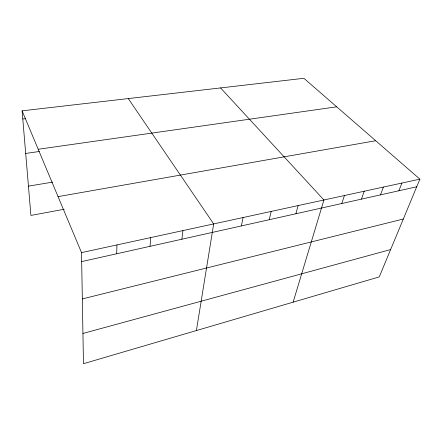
<?xml version="1.0" encoding="UTF-8"?>
<svg xmlns="http://www.w3.org/2000/svg" width="442" height="442" viewBox="0 0 442 442"><rect width="100%" height="100%" fill="white"/><g stroke="black" fill="none" stroke-linecap="round" stroke-linejoin="round"><path stroke-width="0.66" d="M116.682 253.769L116.964 244.918M150.042 246.321L150.728 237.586M181.883 239.21L182.933 230.597M196.408 330.555L213.679 223.923L128.263 98.577M241.387 225.928L243.067 217.541M269.233 219.707L271.184 211.436M295.913 213.751L298.112 205.591M293.134 302.168L323.925 199.983L220.575 87.919M341.81 203.508L344.406 195.535M361.457 199.121L364.219 191.237M380.474 194.872L383.38 187.077M398.888 190.762L401.933 183.049M419.9 179.148L379.269 276.891L83.466 363.7L81.521 252.614L22.1 110.837L303.886 78.3L419.9 179.148L81.521 252.614M82.936 333.45L390.629 249.559M82.334 298.925L403.325 219.022M81.682 261.587L416.729 186.778M64.201 209.259L30.918 215.425L22.1 110.837M58.057 196.629L375.7 140.727M28.448 186.132L52.576 182.137M25.691 153.446L39.316 151.49M38.205 149.263L336.688 106.815M22.785 118.986L25.492 118.66"/></g></svg>
